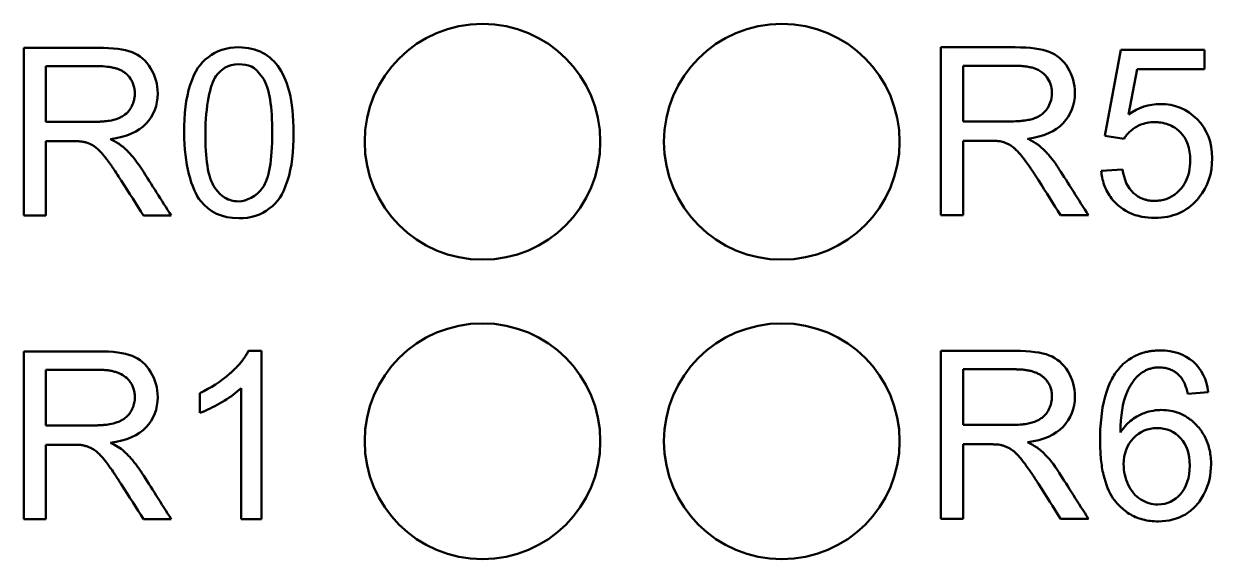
# Model space of a CAD drawing. Header units: millimetres. Extents: x 52 to 3850, y 79 to 1546.
# Drawn here: x 1267.37 to 1283.33, y 950.6 to 957.78 of the extents above; entities that cross this region are included whole.
import ezdxf

# ---------------------------------------------------------------- set-up
doc = ezdxf.new("R2010")
doc.units = ezdxf.units.MM
doc.header["$LTSCALE"] = 25
doc.layers.add('Visible', color=7, linetype='Continuous', lineweight=50)

msp = doc.modelspace()

# ---------------------------------------------------------------- linework, layer by layer
at = {"layer": 'Visible'}
for p, q in [((1279.687, 955.218), (1279.687, 957.469)), ((1267.373, 955.212), (1267.373, 957.463)), ((1281.887, 956.28), (1282.105, 957.437)), ((1282.105, 957.437), (1283.226, 957.437)), ((1283.226, 957.437), (1283.226, 957.174)), ((1267.669, 957.216), (1267.669, 956.469)), ((1279.984, 957.222), (1279.984, 956.475)), ((1282.323, 957.174), (1282.205, 956.567)), ((1283.226, 957.174), (1282.323, 957.174)), ((1267.669, 956.21), (1267.669, 955.212)), ((1279.984, 956.216), (1279.984, 955.218)), ((1282.147, 956.243), (1281.887, 956.28)), ((1281.839, 955.81), (1282.126, 955.831)), ((1267.669, 955.212), (1267.373, 955.212)), ((1269.352, 955.212), (1268.981, 955.212)), ((1279.984, 955.218), (1279.687, 955.218)), ((1281.667, 955.218), (1281.295, 955.218)), ((1267.373, 951.139), (1267.373, 953.39)), ((1270.389, 953.396), (1270.566, 953.396)), ((1270.566, 953.396), (1270.566, 951.139)), ((1279.687, 951.145), (1279.687, 953.396)), ((1267.669, 953.143), (1267.669, 952.396)), ((1279.984, 953.149), (1279.984, 952.402)), ((1270.292, 951.139), (1270.292, 952.897)), ((1283.278, 952.841), (1283.002, 952.82)), ((1269.736, 952.564), (1269.736, 952.831)), ((1267.669, 952.137), (1267.669, 951.139)), ((1279.984, 952.143), (1279.984, 951.145)), ((1267.669, 951.139), (1267.373, 951.139)), ((1269.352, 951.139), (1268.981, 951.139)), ((1270.566, 951.139), (1270.292, 951.139)), ((1279.984, 951.145), (1279.687, 951.145)), ((1281.667, 951.145), (1281.295, 951.145))]:
    msp.add_line(p, q, dxfattribs=at)
at = {"layer": 'Visible', "extrusion": (0, 0, -1)}
for centre in [(-1273.532, 956.202), (-1273.532, 952.183)]:
    msp.add_circle(centre, 1.582, dxfattribs=at)
at = {"layer": 'Visible'}
for centre in [(1273.532, 956.202), (1277.551, 956.202), (1277.551, 956.202), (1273.532, 952.183), (1277.551, 952.183), (1277.551, 952.183)]:
    msp.add_circle(centre, 1.582, dxfattribs=at)
for points, knots in [([(1269.525, 956.321), (1269.525, 956.573), (1269.548, 956.784), (1269.607, 956.964), (1269.674, 957.166), (1269.736, 957.244), (1269.851, 957.338), (1269.958, 957.426), (1270.096, 957.469), (1270.26, 957.469), (1270.38, 957.469), (1270.488, 957.443), (1270.58, 957.395), (1270.671, 957.347), (1270.747, 957.277), (1270.806, 957.186), (1270.87, 957.085), (1270.913, 956.972), (1270.944, 956.851), (1270.97, 956.748), (1270.995, 956.529), (1270.995, 956.321), (1270.995, 956.071), (1270.973, 955.86), (1270.914, 955.681), (1270.845, 955.475), (1270.786, 955.399), (1270.669, 955.305), (1270.562, 955.218), (1270.425, 955.175), (1270.26, 955.175), (1270.029, 955.175), (1269.863, 955.263), (1269.748, 955.405), (1269.623, 955.561), (1269.525, 955.915), (1269.525, 956.321)], [0, 0, 0, 0, 0.100266, 0.100266, 0.100266, 0.179196, 0.179196, 0.179196, 0.252722, 0.252722, 0.252722, 0.306266, 0.306266, 0.306266, 0.359811, 0.359811, 0.359811, 0.41873, 0.41873, 0.41873, 0.500919, 0.500919, 0.500919, 0.599508, 0.599508, 0.599508, 0.677179, 0.677179, 0.677179, 0.749309, 0.749309, 0.749309, 0.850468, 0.850468, 0.850468, 1, 1, 1, 1]), ([(1279.687, 957.469), (1280.02, 957.469), (1280.352, 957.469), (1280.684, 957.469), (1280.885, 957.469), (1281.038, 957.449), (1281.141, 957.409), (1281.246, 957.368), (1281.33, 957.297), (1281.391, 957.195), (1281.454, 957.091), (1281.486, 956.979), (1281.486, 956.696), (1281.433, 956.561), (1281.226, 956.342), (1281.068, 956.271), (1280.852, 956.243)], [0.2211001, 0.2211001, 0.2211001, 0.2211001, 0.3189906, 0.3189906, 0.3189906, 0.3645068, 0.3645068, 0.3645068, 0.3974807, 0.3974807, 0.3974807, 0.4337418, 0.4337418, 0.4810582, 0.4810582, 0.5283747, 0.5283747, 0.5283747, 0.5283747]), ([(1267.373, 957.463), (1267.705, 957.463), (1268.037, 957.463), (1268.369, 957.463), (1268.57, 957.463), (1268.723, 957.443), (1268.826, 957.403), (1268.931, 957.362), (1269.015, 957.291), (1269.076, 957.189), (1269.139, 957.085), (1269.171, 956.973), (1269.171, 956.69), (1269.118, 956.555), (1268.912, 956.336), (1268.753, 956.265), (1268.537, 956.237)], [0.2211001, 0.2211001, 0.2211001, 0.2211001, 0.3189906, 0.3189906, 0.3189906, 0.3645068, 0.3645068, 0.3645068, 0.3974807, 0.3974807, 0.3974807, 0.4337418, 0.4337418, 0.4810582, 0.4810582, 0.5283747, 0.5283747, 0.5283747, 0.5283747]), ([(1267.669, 956.469), (1267.876, 956.469), (1268.084, 956.469), (1268.309, 956.469), (1268.315, 956.469), (1268.319, 956.469), (1268.325, 956.469), (1268.348, 956.47), (1268.369, 956.47), (1268.388, 956.471), (1268.406, 956.472), (1268.422, 956.473), (1268.438, 956.474), (1268.453, 956.475), (1268.468, 956.477), (1268.483, 956.479), (1268.497, 956.48), (1268.511, 956.482), (1268.524, 956.484), (1268.56, 956.491), (1268.591, 956.497), (1268.628, 956.511), (1268.636, 956.514), (1268.64, 956.516), (1268.647, 956.519), (1268.66, 956.524), (1268.672, 956.53), (1268.682, 956.535), (1268.691, 956.54), (1268.7, 956.545), (1268.708, 956.55), (1268.716, 956.556), (1268.723, 956.561), (1268.73, 956.566), (1268.759, 956.588), (1268.779, 956.608), (1268.804, 956.646), (1268.814, 956.662), (1268.821, 956.676), (1268.828, 956.691), (1268.835, 956.704), (1268.84, 956.718), (1268.845, 956.732), (1268.849, 956.746), (1268.853, 956.76), (1268.856, 956.774), (1268.859, 956.788), (1268.861, 956.802), (1268.862, 956.817), (1268.863, 956.828), (1268.864, 956.839), (1268.864, 956.85), (1268.864, 956.872), (1268.862, 956.893), (1268.859, 956.913), (1268.855, 956.934), (1268.85, 956.954), (1268.843, 956.973), (1268.837, 956.992), (1268.828, 957.01), (1268.818, 957.027), (1268.802, 957.055), (1268.782, 957.08), (1268.759, 957.103), (1268.745, 957.116), (1268.733, 957.126), (1268.719, 957.136), (1268.708, 957.143), (1268.696, 957.15), (1268.684, 957.157), (1268.671, 957.163), (1268.658, 957.169), (1268.643, 957.175), (1268.629, 957.18), (1268.614, 957.185), (1268.598, 957.19), (1268.581, 957.194), (1268.564, 957.198), (1268.546, 957.201), (1268.528, 957.205), (1268.51, 957.207), (1268.491, 957.209), (1268.454, 957.214), (1268.412, 957.215), (1268.381, 957.216), (1268.263, 957.217), (1268.045, 957.216), (1267.864, 957.216), (1267.797, 957.216), (1267.732, 957.216), (1267.669, 957.216)], [0, 0, 0, 0, 0.1751836, 0.1751836, 0.1751836, 0.1787456, 0.1787456, 0.1787456, 0.1929488, 0.1929488, 0.1929488, 0.2056949, 0.2056949, 0.2056949, 0.2186502, 0.2186502, 0.2186502, 0.2315161, 0.2315161, 0.2315161, 0.2662235, 0.2662235, 0.2662235, 0.2711015, 0.2711015, 0.2711015, 0.2803822, 0.2803822, 0.2803822, 0.2888955, 0.2888955, 0.2888955, 0.2977525, 0.2977525, 0.2977525, 0.3340801, 0.3340801, 0.3340801, 0.3475011, 0.3475011, 0.3475011, 0.3600756, 0.3600756, 0.3600756, 0.3727172, 0.3727172, 0.3727172, 0.3852286, 0.3852286, 0.3852286, 0.3944059, 0.3944059, 0.3944059, 0.4121265, 0.4121265, 0.4121265, 0.4300921, 0.4300921, 0.4300921, 0.4482975, 0.4482975, 0.4482975, 0.4788571, 0.4788571, 0.4788571, 0.4974003, 0.4974003, 0.4974003, 0.5111949, 0.5111949, 0.5111949, 0.5248353, 0.5248353, 0.5248353, 0.5384766, 0.5384766, 0.5384766, 0.5526458, 0.5526458, 0.5526458, 0.5669679, 0.5669679, 0.5669679, 0.5955878, 0.5955878, 0.5955878, 0.7370424, 0.7370424, 0.7370424, 0.7896233, 0.7896233, 0.7896233, 0.7896233]), ([(1269.811, 956.321), (1269.811, 955.982), (1269.84, 955.726), (1269.94, 955.584), (1270.031, 955.453), (1270.112, 955.429), (1270.16, 955.415), (1270.185, 955.408), (1270.214, 955.402), (1270.26, 955.402), (1270.358, 955.403), (1270.498, 955.47), (1270.58, 955.584), (1270.666, 955.705), (1270.708, 955.951), (1270.708, 956.321), (1270.708, 956.666), (1270.678, 956.92), (1270.581, 957.058), (1270.464, 957.224), (1270.401, 957.241), (1270.256, 957.241), (1270.115, 957.241), (1270.02, 957.176), (1269.952, 957.081), (1269.878, 956.978), (1269.811, 956.669), (1269.811, 956.321)], [0, 0, 0, 0, 0.151769, 0.151769, 0.151769, 0.222202, 0.222202, 0.222202, 0.258731, 0.258731, 0.258731, 0.388325, 0.388325, 0.388325, 0.526719, 0.526719, 0.526719, 0.655681, 0.655681, 0.655681, 0.748321, 0.748321, 0.748321, 0.838267, 0.838267, 0.838267, 1, 1, 1, 1]), ([(1279.984, 956.475), (1280.191, 956.475), (1280.398, 956.475), (1280.624, 956.475), (1280.674, 956.475), (1280.715, 956.477), (1280.752, 956.48), (1280.768, 956.481), (1280.783, 956.483), (1280.797, 956.485), (1280.812, 956.486), (1280.825, 956.488), (1280.839, 956.49), (1280.852, 956.493), (1280.865, 956.495), (1280.877, 956.498), (1280.889, 956.501), (1280.901, 956.504), (1280.913, 956.507), (1280.923, 956.51), (1280.932, 956.513), (1280.943, 956.517), (1280.951, 956.52), (1280.955, 956.522), (1280.962, 956.525), (1280.975, 956.53), (1280.986, 956.536), (1280.997, 956.541), (1281.006, 956.546), (1281.015, 956.551), (1281.022, 956.556), (1281.031, 956.562), (1281.038, 956.567), (1281.045, 956.572), (1281.052, 956.578), (1281.059, 956.583), (1281.065, 956.589), (1281.071, 956.595), (1281.077, 956.6), (1281.083, 956.607), (1281.089, 956.613), (1281.095, 956.62), (1281.101, 956.627), (1281.107, 956.635), (1281.112, 956.643), (1281.119, 956.652), (1281.128, 956.668), (1281.136, 956.682), (1281.143, 956.697), (1281.163, 956.738), (1281.173, 956.778), (1281.177, 956.823), (1281.178, 956.834), (1281.178, 956.845), (1281.178, 956.856), (1281.178, 956.878), (1281.177, 956.899), (1281.173, 956.919), (1281.161, 956.996), (1281.124, 957.06), (1281.073, 957.109), (1281.039, 957.142), (1281.006, 957.162), (1280.958, 957.181), (1280.944, 957.186), (1280.928, 957.191), (1280.913, 957.196), (1280.896, 957.2), (1280.879, 957.204), (1280.861, 957.207), (1280.843, 957.211), (1280.824, 957.213), (1280.806, 957.215), (1280.787, 957.217), (1280.769, 957.219), (1280.751, 957.22), (1280.742, 957.22), (1280.732, 957.221), (1280.723, 957.221), (1280.714, 957.221), (1280.704, 957.222), (1280.696, 957.222), (1280.578, 957.223), (1280.359, 957.222), (1280.179, 957.222), (1280.112, 957.222), (1280.046, 957.222), (1279.984, 957.222)], [0, 0, 0, 0, 0.1751836, 0.1751836, 0.1751836, 0.2056949, 0.2056949, 0.2056949, 0.2186502, 0.2186502, 0.2186502, 0.2315161, 0.2315161, 0.2315161, 0.2441508, 0.2441508, 0.2441508, 0.2562055, 0.2562055, 0.2562055, 0.2662235, 0.2662235, 0.2662235, 0.2711015, 0.2711015, 0.2711015, 0.2803822, 0.2803822, 0.2803822, 0.2888955, 0.2888955, 0.2888955, 0.2977525, 0.2977525, 0.2977525, 0.3068384, 0.3068384, 0.3068384, 0.3158242, 0.3158242, 0.3158242, 0.3249602, 0.3249602, 0.3249602, 0.3340801, 0.3340801, 0.3340801, 0.3475011, 0.3475011, 0.3475011, 0.3852286, 0.3852286, 0.3852286, 0.3944059, 0.3944059, 0.3944059, 0.4121265, 0.4121265, 0.4121265, 0.4788571, 0.4788571, 0.4788571, 0.5248353, 0.5248353, 0.5248353, 0.5384766, 0.5384766, 0.5384766, 0.5526458, 0.5526458, 0.5526458, 0.5669679, 0.5669679, 0.5669679, 0.5810606, 0.5810606, 0.5810606, 0.5881069, 0.5881069, 0.5881069, 0.5955878, 0.5955878, 0.5955878, 0.7370424, 0.7370424, 0.7370424, 0.7896233, 0.7896233, 0.7896233, 0.7896233]), ([(1282.205, 956.567), (1282.34, 956.661), (1282.482, 956.708), (1282.631, 956.708), (1282.827, 956.708), (1282.993, 956.64), (1283.128, 956.504), (1283.263, 956.367), (1283.33, 956.194), (1283.33, 955.981), (1283.33, 955.777), (1283.273, 955.603), (1283.152, 955.453), (1283.144, 955.443), (1283.136, 955.433), (1283.127, 955.424), (1282.983, 955.261), (1282.798, 955.181), (1282.562, 955.181), (1282.5, 955.181), (1282.441, 955.186), (1282.386, 955.196), (1282.261, 955.22), (1282.154, 955.271), (1282.061, 955.353), (1282.03, 955.381), (1282.003, 955.41), (1281.979, 955.441), (1281.937, 955.495), (1281.905, 955.554), (1281.881, 955.62), (1281.869, 955.653), (1281.86, 955.688), (1281.852, 955.724), (1281.847, 955.752), (1281.842, 955.78), (1281.839, 955.81)], [0.6551759, 0.6551759, 0.6551759, 0.6551759, 0.6940166, 0.6940166, 0.6940166, 0.7454118, 0.7454118, 0.7454118, 0.796807, 0.796807, 0.796807, 0.8459313, 0.8459313, 0.8459313, 0.8492304, 0.8492304, 0.8492304, 0.9054549, 0.9054549, 0.9054549, 0.9201852, 0.9201852, 0.9201852, 0.9535572, 0.9535572, 0.9535572, 0.9644834, 0.9644834, 0.9644834, 0.9833497, 0.9833497, 0.9833497, 0.9928129, 0.9928129, 0.9928129, 1, 1, 1, 1]), ([(1282.126, 955.831), (1282.146, 955.693), (1282.192, 955.587), (1282.274, 955.513), (1282.29, 955.499), (1282.306, 955.486), (1282.323, 955.475), (1282.337, 955.466), (1282.352, 955.457), (1282.366, 955.45), (1282.381, 955.443), (1282.396, 955.436), (1282.412, 955.431), (1282.427, 955.426), (1282.443, 955.421), (1282.459, 955.418), (1282.475, 955.414), (1282.49, 955.412), (1282.507, 955.41), (1282.515, 955.41), (1282.524, 955.409), (1282.532, 955.409), (1282.538, 955.408), (1282.544, 955.408), (1282.55, 955.408), (1282.58, 955.408), (1282.609, 955.41), (1282.636, 955.415), (1282.662, 955.419), (1282.687, 955.425), (1282.711, 955.433), (1282.734, 955.441), (1282.756, 955.45), (1282.776, 955.461), (1282.819, 955.485), (1282.858, 955.515), (1282.893, 955.551), (1282.91, 955.57), (1282.924, 955.587), (1282.938, 955.607), (1282.95, 955.624), (1282.961, 955.642), (1282.971, 955.662), (1283.013, 955.743), (1283.035, 955.847), (1283.035, 955.957), (1283.035, 956.112), (1282.993, 956.236), (1282.903, 956.328), (1282.874, 956.359), (1282.842, 956.384), (1282.807, 956.404), (1282.779, 956.42), (1282.749, 956.433), (1282.717, 956.442), (1282.685, 956.452), (1282.652, 956.459), (1282.616, 956.462), (1282.597, 956.464), (1282.577, 956.465), (1282.556, 956.465), (1282.521, 956.465), (1282.488, 956.462), (1282.457, 956.456), (1282.424, 956.45), (1282.393, 956.44), (1282.363, 956.428), (1282.346, 956.421), (1282.329, 956.413), (1282.313, 956.403), (1282.291, 956.391), (1282.272, 956.378), (1282.254, 956.364), (1282.238, 956.352), (1282.224, 956.339), (1282.21, 956.325), (1282.196, 956.31), (1282.183, 956.295), (1282.171, 956.279), (1282.162, 956.268), (1282.154, 956.256), (1282.147, 956.243)], [0.0254431, 0.0254431, 0.0254431, 0.0254431, 0.0564864, 0.0564864, 0.0564864, 0.0618676, 0.0618676, 0.0618676, 0.0665421, 0.0665421, 0.0665421, 0.0712465, 0.0712465, 0.0712465, 0.0759284, 0.0759284, 0.0759284, 0.080395, 0.080395, 0.080395, 0.0826283, 0.0826283, 0.0826283, 0.0841735, 0.0841735, 0.0841735, 0.0916321, 0.0916321, 0.0916321, 0.0985989, 0.0985989, 0.0985989, 0.1051569, 0.1051569, 0.1051569, 0.1186702, 0.1186702, 0.1186702, 0.1256532, 0.1256532, 0.1256532, 0.1316503, 0.1316503, 0.1316503, 0.1569562, 0.1569562, 0.1569562, 0.1927055, 0.1927055, 0.1927055, 0.2042777, 0.2042777, 0.2042777, 0.2134638, 0.2134638, 0.2134638, 0.2225351, 0.2225351, 0.2225351, 0.2275089, 0.2275089, 0.2275089, 0.2357785, 0.2357785, 0.2357785, 0.2443243, 0.2443243, 0.2443243, 0.2491585, 0.2491585, 0.2491585, 0.2552773, 0.2552773, 0.2552773, 0.2605844, 0.2605844, 0.2605844, 0.2660836, 0.2660836, 0.2660836, 0.2700423, 0.2700423, 0.2700423, 0.2700423]), ([(1268.981, 955.212), (1268.885, 955.362), (1268.789, 955.513), (1268.682, 955.68), (1268.679, 955.685), (1268.676, 955.689), (1268.673, 955.694), (1268.67, 955.699), (1268.667, 955.703), (1268.664, 955.708), (1268.64, 955.745), (1268.619, 955.777), (1268.6, 955.806), (1268.59, 955.82), (1268.58, 955.834), (1268.571, 955.848), (1268.562, 955.861), (1268.553, 955.874), (1268.544, 955.887), (1268.535, 955.899), (1268.527, 955.911), (1268.518, 955.923), (1268.51, 955.934), (1268.502, 955.945), (1268.493, 955.957), (1268.485, 955.967), (1268.477, 955.978), (1268.468, 955.99), (1268.458, 956.003), (1268.452, 956.01), (1268.443, 956.021), (1268.434, 956.032), (1268.426, 956.041), (1268.419, 956.049), (1268.372, 956.101), (1268.36, 956.113), (1268.317, 956.141), (1268.273, 956.17), (1268.243, 956.181), (1268.215, 956.19), (1268.209, 956.192), (1268.203, 956.194), (1268.197, 956.196), (1268.191, 956.197), (1268.185, 956.198), (1268.18, 956.2), (1268.174, 956.201), (1268.16, 956.203), (1268.146, 956.205), (1268.14, 956.206), (1268.132, 956.206), (1268.124, 956.207), (1268.116, 956.208), (1268.107, 956.208), (1268.098, 956.208), (1268.089, 956.209), (1268.079, 956.209), (1268.069, 956.209), (1268.06, 956.21), (1268.05, 956.21), (1268.041, 956.21), (1268.031, 956.21), (1268.021, 956.21), (1268.014, 956.21), (1267.946, 956.21), (1267.779, 956.21), (1267.669, 956.21)], [0.6952724, 0.6952724, 0.6952724, 0.6952724, 0.7478047, 0.7478047, 0.7478047, 0.7491349, 0.7491349, 0.7491349, 0.7502977, 0.7502977, 0.7502977, 0.7599431, 0.7599431, 0.7599431, 0.7649073, 0.7649073, 0.7649073, 0.7698198, 0.7698198, 0.7698198, 0.7746347, 0.7746347, 0.7746347, 0.7793183, 0.7793183, 0.7793183, 0.7837616, 0.7837616, 0.7837616, 0.7866027, 0.7866027, 0.7866027, 0.7892084, 0.7892084, 0.7892084, 0.8066946, 0.8066946, 0.8066946, 0.818996, 0.818996, 0.818996, 0.8215893, 0.8215893, 0.8215893, 0.8237712, 0.8237712, 0.8237712, 0.8284487, 0.8284487, 0.8284487, 0.8307328, 0.8307328, 0.8307328, 0.8331084, 0.8331084, 0.8331084, 0.8354978, 0.8354978, 0.8354978, 0.8378665, 0.8378665, 0.8378665, 0.8403727, 0.8403727, 0.8403727, 0.8728159, 0.8728159, 0.8728159, 0.8728159]), ([(1268.537, 956.237), (1268.557, 956.227), (1268.575, 956.217), (1268.593, 956.208), (1268.61, 956.198), (1268.626, 956.189), (1268.641, 956.179), (1268.656, 956.17), (1268.67, 956.16), (1268.682, 956.151), (1268.694, 956.142), (1268.705, 956.134), (1268.715, 956.125), (1268.736, 956.106), (1268.755, 956.088), (1268.772, 956.07), (1268.788, 956.054), (1268.802, 956.039), (1268.816, 956.023), (1268.845, 955.99), (1268.871, 955.956), (1268.897, 955.921), (1268.908, 955.906), (1268.919, 955.89), (1268.93, 955.875), (1268.936, 955.866), (1268.941, 955.858), (1268.947, 955.849), (1268.95, 955.844), (1268.954, 955.838), (1268.958, 955.833), (1269.092, 955.623), (1269.222, 955.417), (1269.352, 955.212)], [0.5283747, 0.5283747, 0.5283747, 0.5283747, 0.5336267, 0.5336267, 0.5336267, 0.5387819, 0.5387819, 0.5387819, 0.5437367, 0.5437367, 0.5437367, 0.5482943, 0.5482943, 0.5482943, 0.556019, 0.556019, 0.556019, 0.5625909, 0.5625909, 0.5625909, 0.5765511, 0.5765511, 0.5765511, 0.582366, 0.582366, 0.582366, 0.5853721, 0.5853721, 0.5853721, 0.58729, 0.58729, 0.58729, 0.6587658, 0.6587658, 0.6587658, 0.6587658]), ([(1281.295, 955.218), (1281.2, 955.368), (1281.104, 955.519), (1280.997, 955.686), (1280.991, 955.696), (1280.985, 955.704), (1280.979, 955.714), (1280.967, 955.732), (1280.956, 955.749), (1280.945, 955.765), (1280.935, 955.782), (1280.924, 955.797), (1280.915, 955.812), (1280.905, 955.826), (1280.895, 955.84), (1280.886, 955.854), (1280.877, 955.867), (1280.868, 955.88), (1280.859, 955.893), (1280.85, 955.905), (1280.842, 955.917), (1280.833, 955.929), (1280.825, 955.94), (1280.816, 955.951), (1280.808, 955.963), (1280.8, 955.973), (1280.792, 955.984), (1280.783, 955.996), (1280.744, 956.046), (1280.72, 956.071), (1280.7, 956.09), (1280.695, 956.095), (1280.69, 956.1), (1280.685, 956.104), (1280.681, 956.109), (1280.676, 956.113), (1280.671, 956.117), (1280.667, 956.121), (1280.662, 956.124), (1280.658, 956.128), (1280.65, 956.134), (1280.642, 956.14), (1280.632, 956.147), (1280.627, 956.15), (1280.623, 956.153), (1280.618, 956.156), (1280.609, 956.161), (1280.602, 956.165), (1280.594, 956.169), (1280.586, 956.173), (1280.579, 956.177), (1280.572, 956.18), (1280.564, 956.183), (1280.557, 956.186), (1280.551, 956.189), (1280.544, 956.191), (1280.537, 956.194), (1280.53, 956.196), (1280.519, 956.2), (1280.505, 956.203), (1280.495, 956.206), (1280.489, 956.207), (1280.475, 956.209), (1280.461, 956.211), (1280.454, 956.212), (1280.447, 956.212), (1280.439, 956.213), (1280.431, 956.214), (1280.422, 956.214), (1280.413, 956.214), (1280.403, 956.215), (1280.394, 956.215), (1280.384, 956.215), (1280.372, 956.216), (1280.36, 956.216), (1280.348, 956.216), (1280.341, 956.216), (1280.334, 956.216), (1280.329, 956.216), (1280.261, 956.216), (1280.094, 956.216), (1279.984, 956.216)], [0.6952724, 0.6952724, 0.6952724, 0.6952724, 0.7478047, 0.7478047, 0.7478047, 0.7502977, 0.7502977, 0.7502977, 0.7550537, 0.7550537, 0.7550537, 0.7599431, 0.7599431, 0.7599431, 0.7649073, 0.7649073, 0.7649073, 0.7698198, 0.7698198, 0.7698198, 0.7746347, 0.7746347, 0.7746347, 0.7793183, 0.7793183, 0.7793183, 0.7837616, 0.7837616, 0.7837616, 0.7942955, 0.7942955, 0.7942955, 0.7970431, 0.7970431, 0.7970431, 0.7997911, 0.7997911, 0.7997911, 0.8024398, 0.8024398, 0.8024398, 0.8066946, 0.8066946, 0.8066946, 0.8080613, 0.8080613, 0.8080613, 0.8105022, 0.8105022, 0.8105022, 0.8131266, 0.8131266, 0.8131266, 0.8160157, 0.8160157, 0.8160157, 0.818996, 0.818996, 0.818996, 0.8237712, 0.8237712, 0.8237712, 0.8284487, 0.8284487, 0.8284487, 0.8307328, 0.8307328, 0.8307328, 0.8331084, 0.8331084, 0.8331084, 0.8354978, 0.8354978, 0.8354978, 0.8385226, 0.8385226, 0.8385226, 0.8403727, 0.8403727, 0.8403727, 0.8728159, 0.8728159, 0.8728159, 0.8728159]), ([(1280.852, 956.243), (1280.872, 956.233), (1280.89, 956.223), (1280.908, 956.214), (1280.925, 956.204), (1280.941, 956.195), (1280.956, 956.185), (1280.971, 956.176), (1280.985, 956.166), (1280.997, 956.157), (1281.009, 956.148), (1281.02, 956.14), (1281.03, 956.131), (1281.069, 956.096), (1281.101, 956.063), (1281.131, 956.029), (1281.145, 956.013), (1281.159, 955.996), (1281.172, 955.979), (1281.186, 955.962), (1281.199, 955.945), (1281.212, 955.927), (1281.234, 955.897), (1281.257, 955.863), (1281.277, 955.831), (1281.389, 955.656), (1281.539, 955.42), (1281.667, 955.218)], [0.5283747, 0.5283747, 0.5283747, 0.5283747, 0.5336267, 0.5336267, 0.5336267, 0.5387819, 0.5387819, 0.5387819, 0.5437367, 0.5437367, 0.5437367, 0.5482943, 0.5482943, 0.5482943, 0.5625909, 0.5625909, 0.5625909, 0.56951, 0.56951, 0.56951, 0.5765511, 0.5765511, 0.5765511, 0.5882081, 0.5882081, 0.5882081, 0.6587658, 0.6587658, 0.6587658, 0.6587658]), ([(1267.373, 953.39), (1267.705, 953.39), (1268.037, 953.39), (1268.369, 953.39), (1268.57, 953.39), (1268.723, 953.37), (1268.826, 953.33), (1268.931, 953.289), (1269.015, 953.218), (1269.076, 953.116), (1269.139, 953.012), (1269.171, 952.9), (1269.171, 952.617), (1269.118, 952.482), (1268.912, 952.263), (1268.753, 952.193), (1268.537, 952.164)], [0.2211008, 0.2211008, 0.2211008, 0.2211008, 0.3189916, 0.3189916, 0.3189916, 0.364508, 0.364508, 0.364508, 0.3974819, 0.3974819, 0.3974819, 0.4343103, 0.4343103, 0.4813442, 0.4813442, 0.5283781, 0.5283781, 0.5283781, 0.5283781]), ([(1269.736, 952.831), (1269.887, 952.9), (1270.017, 952.982), (1270.143, 953.095), (1270.15, 953.101), (1270.156, 953.106), (1270.163, 953.112), (1270.18, 953.128), (1270.196, 953.143), (1270.211, 953.158), (1270.227, 953.174), (1270.241, 953.188), (1270.254, 953.203), (1270.267, 953.217), (1270.279, 953.232), (1270.291, 953.246), (1270.302, 953.26), (1270.313, 953.274), (1270.323, 953.288), (1270.333, 953.302), (1270.343, 953.316), (1270.352, 953.33), (1270.361, 953.343), (1270.369, 953.357), (1270.377, 953.371), (1270.381, 953.379), (1270.385, 953.388), (1270.389, 953.396)], [0.4711079, 0.4711079, 0.4711079, 0.4711079, 0.5463089, 0.5463089, 0.5463089, 0.5496059, 0.5496059, 0.5496059, 0.5585854, 0.5585854, 0.5585854, 0.5678632, 0.5678632, 0.5678632, 0.5773826, 0.5773826, 0.5773826, 0.5870533, 0.5870533, 0.5870533, 0.5966838, 0.5966838, 0.5966838, 0.6060664, 0.6060664, 0.6060664, 0.6113744, 0.6113744, 0.6113744, 0.6113744]), ([(1279.687, 953.396), (1280.02, 953.396), (1280.352, 953.396), (1280.684, 953.396), (1280.885, 953.396), (1281.038, 953.376), (1281.141, 953.336), (1281.246, 953.295), (1281.33, 953.224), (1281.391, 953.122), (1281.454, 953.018), (1281.486, 952.906), (1281.486, 952.623), (1281.433, 952.488), (1281.226, 952.269), (1281.068, 952.199), (1280.852, 952.17)], [0.2211008, 0.2211008, 0.2211008, 0.2211008, 0.3189916, 0.3189916, 0.3189916, 0.364508, 0.364508, 0.364508, 0.3974819, 0.3974819, 0.3974819, 0.4343103, 0.4343103, 0.4813442, 0.4813442, 0.5283781, 0.5283781, 0.5283781, 0.5283781]), ([(1282.099, 952.303), (1282.119, 952.334), (1282.14, 952.362), (1282.163, 952.388), (1282.208, 952.439), (1282.258, 952.481), (1282.316, 952.514), (1282.325, 952.52), (1282.334, 952.525), (1282.344, 952.53), (1282.369, 952.542), (1282.392, 952.552), (1282.416, 952.561), (1282.457, 952.577), (1282.498, 952.587), (1282.539, 952.594), (1282.56, 952.598), (1282.581, 952.6), (1282.602, 952.602), (1282.617, 952.603), (1282.632, 952.603), (1282.647, 952.603), (1282.691, 952.603), (1282.732, 952.599), (1282.773, 952.592), (1282.854, 952.577), (1282.928, 952.548), (1282.995, 952.504), (1283.017, 952.49), (1283.038, 952.474), (1283.059, 952.456), (1283.07, 952.447), (1283.08, 952.438), (1283.09, 952.429), (1283.096, 952.423), (1283.101, 952.418), (1283.107, 952.412), (1283.111, 952.408), (1283.115, 952.403), (1283.119, 952.399), (1283.138, 952.38), (1283.159, 952.355), (1283.177, 952.331), (1283.194, 952.307), (1283.21, 952.282), (1283.225, 952.255), (1283.253, 952.203), (1283.276, 952.145), (1283.291, 952.083), (1283.306, 952.024), (1283.314, 951.96), (1283.315, 951.894), (1283.315, 951.888), (1283.315, 951.881), (1283.315, 951.875), (1283.315, 951.735), (1283.285, 951.604), (1283.223, 951.482), (1283.219, 951.476), (1283.216, 951.47), (1283.213, 951.463), (1283.196, 951.433), (1283.178, 951.404), (1283.159, 951.377), (1283.14, 951.351), (1283.119, 951.327), (1283.097, 951.304), (1283.06, 951.265), (1283.018, 951.232), (1282.971, 951.203), (1282.864, 951.14), (1282.743, 951.108), (1282.608, 951.108), (1282.571, 951.108), (1282.534, 951.11), (1282.499, 951.114), (1282.464, 951.119), (1282.43, 951.125), (1282.397, 951.134), (1282.364, 951.143), (1282.333, 951.154), (1282.302, 951.167), (1282.272, 951.18), (1282.242, 951.195), (1282.215, 951.212), (1282.16, 951.247), (1282.111, 951.288), (1282.068, 951.333), (1282.059, 951.343), (1282.05, 951.352), (1282.043, 951.361), (1282.031, 951.375), (1282.012, 951.399), (1281.998, 951.421), (1281.946, 951.498), (1281.9, 951.604), (1281.87, 951.735), (1281.862, 951.767), (1281.856, 951.8), (1281.85, 951.835), (1281.845, 951.87), (1281.84, 951.906), (1281.836, 951.943), (1281.833, 951.98), (1281.83, 952.019), (1281.828, 952.057), (1281.826, 952.097), (1281.825, 952.138), (1281.824, 952.179), (1281.824, 952.185), (1281.824, 952.191), (1281.824, 952.197), (1281.824, 952.263), (1281.826, 952.325), (1281.83, 952.386), (1281.845, 952.622), (1281.887, 952.822), (1281.965, 952.984), (1281.993, 953.042), (1282.024, 953.093), (1282.066, 953.144), (1282.13, 953.223), (1282.189, 953.269), (1282.251, 953.305), (1282.268, 953.315), (1282.286, 953.325), (1282.304, 953.333), (1282.322, 953.342), (1282.34, 953.349), (1282.358, 953.356), (1282.377, 953.363), (1282.396, 953.369), (1282.415, 953.374), (1282.434, 953.379), (1282.454, 953.384), (1282.475, 953.388), (1282.495, 953.391), (1282.516, 953.395), (1282.538, 953.397), (1282.559, 953.399), (1282.582, 953.401), (1282.605, 953.401), (1282.615, 953.402), (1282.625, 953.402), (1282.635, 953.402), (1282.813, 953.402), (1282.959, 953.351), (1283.073, 953.252), (1283.187, 953.153), (1283.256, 953.015), (1283.278, 952.841)], [0.2196186, 0.2196186, 0.2196186, 0.2196186, 0.2308394, 0.2308394, 0.2308394, 0.2530015, 0.2530015, 0.2530015, 0.2565867, 0.2565867, 0.2565867, 0.2647702, 0.2647702, 0.2647702, 0.278964, 0.278964, 0.278964, 0.285989, 0.285989, 0.285989, 0.290919, 0.290919, 0.290919, 0.3049271, 0.3049271, 0.3049271, 0.3330349, 0.3330349, 0.3330349, 0.3424024, 0.3424024, 0.3424024, 0.3470862, 0.3470862, 0.3470862, 0.3498463, 0.3498463, 0.3498463, 0.3518226, 0.3518226, 0.3518226, 0.3626094, 0.3626094, 0.3626094, 0.3731665, 0.3731665, 0.3731665, 0.3942019, 0.3942019, 0.3942019, 0.4145223, 0.4145223, 0.4145223, 0.4165273, 0.4165273, 0.4165273, 0.4595269, 0.4595269, 0.4595269, 0.4617528, 0.4617528, 0.4617528, 0.472685, 0.472685, 0.472685, 0.4834476, 0.4834476, 0.4834476, 0.5019744, 0.5019744, 0.5019744, 0.5437397, 0.5437397, 0.5437397, 0.5553623, 0.5553623, 0.5553623, 0.5670293, 0.5670293, 0.5670293, 0.5787928, 0.5787928, 0.5787928, 0.5908237, 0.5908237, 0.5908237, 0.6148729, 0.6148729, 0.6148729, 0.6198459, 0.6198459, 0.6198459, 0.6312929, 0.6312929, 0.6312929, 0.6718401, 0.6718401, 0.6718401, 0.6817254, 0.6817254, 0.6817254, 0.6916854, 0.6916854, 0.6916854, 0.7017521, 0.7017521, 0.7017521, 0.7120795, 0.7120795, 0.7120795, 0.7136361, 0.7136361, 0.7136361, 0.7302554, 0.7302554, 0.7302554, 0.7954208, 0.7954208, 0.7954208, 0.8188452, 0.8188452, 0.8188452, 0.8455533, 0.8455533, 0.8455533, 0.8531344, 0.8531344, 0.8531344, 0.860845, 0.860845, 0.860845, 0.8686083, 0.8686083, 0.8686083, 0.8762874, 0.8762874, 0.8762874, 0.8838498, 0.8838498, 0.8838498, 0.8911731, 0.8911731, 0.8911731, 0.894183, 0.894183, 0.894183, 0.9470915, 0.9470915, 0.9470915, 1, 1, 1, 1]), ([(1283.002, 952.82), (1282.98, 952.922), (1282.951, 952.997), (1282.897, 953.056), (1282.882, 953.073), (1282.868, 953.085), (1282.853, 953.097), (1282.843, 953.105), (1282.833, 953.112), (1282.823, 953.119), (1282.812, 953.125), (1282.802, 953.131), (1282.792, 953.136), (1282.781, 953.141), (1282.771, 953.146), (1282.76, 953.15), (1282.749, 953.154), (1282.738, 953.158), (1282.727, 953.161), (1282.716, 953.164), (1282.704, 953.166), (1282.692, 953.168), (1282.68, 953.17), (1282.668, 953.172), (1282.655, 953.173), (1282.644, 953.174), (1282.632, 953.174), (1282.619, 953.174), (1282.6, 953.174), (1282.581, 953.173), (1282.563, 953.171), (1282.545, 953.169), (1282.527, 953.165), (1282.51, 953.161), (1282.493, 953.156), (1282.476, 953.151), (1282.461, 953.145), (1282.446, 953.139), (1282.432, 953.132), (1282.419, 953.124), (1282.411, 953.12), (1282.402, 953.115), (1282.395, 953.109), (1282.376, 953.097), (1282.363, 953.087), (1282.348, 953.074), (1282.337, 953.065), (1282.326, 953.054), (1282.315, 953.043), (1282.304, 953.031), (1282.293, 953.019), (1282.283, 953.006), (1282.272, 952.992), (1282.262, 952.978), (1282.252, 952.963), (1282.242, 952.948), (1282.232, 952.933), (1282.223, 952.916), (1282.214, 952.899), (1282.204, 952.882), (1282.196, 952.864), (1282.19, 952.85), (1282.184, 952.837), (1282.178, 952.823), (1282.127, 952.702), (1282.1, 952.528), (1282.099, 952.303)], [0.0306882, 0.0306882, 0.0306882, 0.0306882, 0.0578971, 0.0578971, 0.0578971, 0.0637638, 0.0637638, 0.0637638, 0.0678859, 0.0678859, 0.0678859, 0.072188, 0.072188, 0.072188, 0.0766492, 0.0766492, 0.0766492, 0.0812495, 0.0812495, 0.0812495, 0.0858594, 0.0858594, 0.0858594, 0.0903705, 0.0903705, 0.0903705, 0.0944355, 0.0944355, 0.0944355, 0.1004369, 0.1004369, 0.1004369, 0.1064824, 0.1064824, 0.1064824, 0.1126118, 0.1126118, 0.1126118, 0.1184275, 0.1184275, 0.1184275, 0.1222065, 0.1222065, 0.1222065, 0.1313696, 0.1313696, 0.1313696, 0.1381827, 0.1381827, 0.1381827, 0.1448677, 0.1448677, 0.1448677, 0.1515782, 0.1515782, 0.1515782, 0.1583891, 0.1583891, 0.1583891, 0.1655422, 0.1655422, 0.1655422, 0.1709216, 0.1709216, 0.1709216, 0.2196186, 0.2196186, 0.2196186, 0.2196186]), ([(1267.669, 952.396), (1267.876, 952.396), (1268.084, 952.396), (1268.309, 952.396), (1268.315, 952.396), (1268.319, 952.396), (1268.325, 952.396), (1268.348, 952.397), (1268.369, 952.397), (1268.388, 952.398), (1268.406, 952.399), (1268.422, 952.4), (1268.438, 952.401), (1268.453, 952.402), (1268.468, 952.404), (1268.483, 952.406), (1268.497, 952.407), (1268.511, 952.409), (1268.524, 952.412), (1268.56, 952.418), (1268.591, 952.424), (1268.628, 952.438), (1268.651, 952.447), (1268.666, 952.454), (1268.682, 952.462), (1268.691, 952.467), (1268.7, 952.472), (1268.708, 952.477), (1268.716, 952.483), (1268.723, 952.488), (1268.73, 952.493), (1268.759, 952.515), (1268.779, 952.535), (1268.804, 952.573), (1268.814, 952.589), (1268.821, 952.602), (1268.828, 952.617), (1268.834, 952.63), (1268.84, 952.643), (1268.844, 952.656), (1268.849, 952.67), (1268.852, 952.683), (1268.855, 952.696), (1268.858, 952.71), (1268.86, 952.723), (1268.862, 952.737), (1268.863, 952.75), (1268.864, 952.762), (1268.864, 952.775), (1268.864, 952.798), (1268.862, 952.82), (1268.858, 952.841), (1268.855, 952.862), (1268.85, 952.882), (1268.843, 952.901), (1268.836, 952.92), (1268.827, 952.939), (1268.817, 952.956), (1268.808, 952.971), (1268.797, 952.986), (1268.786, 953), (1268.777, 953.009), (1268.769, 953.019), (1268.759, 953.028), (1268.734, 953.052), (1268.711, 953.068), (1268.68, 953.084), (1268.667, 953.09), (1268.653, 953.097), (1268.638, 953.102), (1268.624, 953.108), (1268.608, 953.113), (1268.592, 953.117), (1268.575, 953.122), (1268.558, 953.126), (1268.54, 953.129), (1268.523, 953.132), (1268.504, 953.135), (1268.485, 953.137), (1268.468, 953.139), (1268.451, 953.14), (1268.433, 953.141), (1268.415, 953.142), (1268.396, 953.142), (1268.381, 953.143), (1268.263, 953.144), (1268.044, 953.143), (1267.864, 953.143), (1267.797, 953.143), (1267.731, 953.143), (1267.669, 953.143)], [0, 0, 0, 0, 0.1752273, 0.1752273, 0.1752273, 0.1787902, 0.1787902, 0.1787902, 0.1929969, 0.1929969, 0.1929969, 0.2057461, 0.2057461, 0.2057461, 0.2187047, 0.2187047, 0.2187047, 0.2315738, 0.2315738, 0.2315738, 0.2662909, 0.2662909, 0.2662909, 0.2804384, 0.2804384, 0.2804384, 0.2889456, 0.2889456, 0.2889456, 0.2977948, 0.2977948, 0.2977948, 0.3340564, 0.3340564, 0.3340564, 0.3470408, 0.3470408, 0.3470408, 0.3591798, 0.3591798, 0.3591798, 0.3713648, 0.3713648, 0.3713648, 0.383331, 0.383331, 0.383331, 0.3938752, 0.3938752, 0.3938752, 0.4119551, 0.4119551, 0.4119551, 0.4302584, 0.4302584, 0.4302584, 0.4487855, 0.4487855, 0.4487855, 0.4657417, 0.4657417, 0.4657417, 0.4780412, 0.4780412, 0.4780412, 0.51167, 0.51167, 0.51167, 0.5256912, 0.5256912, 0.5256912, 0.5396345, 0.5396345, 0.5396345, 0.553768, 0.553768, 0.553768, 0.5681735, 0.5681735, 0.5681735, 0.5816055, 0.5816055, 0.5816055, 0.5954688, 0.5954688, 0.5954688, 0.7370877, 0.7370877, 0.7370877, 0.7895708, 0.7895708, 0.7895708, 0.7895708]), ([(1279.984, 952.402), (1280.191, 952.402), (1280.398, 952.402), (1280.624, 952.402), (1280.674, 952.402), (1280.715, 952.404), (1280.752, 952.407), (1280.768, 952.408), (1280.783, 952.41), (1280.797, 952.412), (1280.812, 952.413), (1280.825, 952.415), (1280.839, 952.418), (1280.852, 952.42), (1280.865, 952.422), (1280.877, 952.425), (1280.889, 952.428), (1280.901, 952.431), (1280.913, 952.434), (1280.923, 952.437), (1280.932, 952.44), (1280.943, 952.444), (1280.965, 952.453), (1280.981, 952.46), (1280.997, 952.468), (1281.006, 952.473), (1281.015, 952.478), (1281.022, 952.483), (1281.031, 952.489), (1281.038, 952.494), (1281.045, 952.499), (1281.073, 952.521), (1281.094, 952.541), (1281.119, 952.579), (1281.128, 952.595), (1281.136, 952.608), (1281.143, 952.623), (1281.149, 952.636), (1281.154, 952.649), (1281.159, 952.662), (1281.164, 952.676), (1281.167, 952.689), (1281.17, 952.702), (1281.173, 952.716), (1281.175, 952.729), (1281.177, 952.743), (1281.178, 952.756), (1281.178, 952.768), (1281.178, 952.781), (1281.178, 952.804), (1281.177, 952.826), (1281.173, 952.847), (1281.17, 952.868), (1281.164, 952.888), (1281.158, 952.907), (1281.151, 952.926), (1281.142, 952.945), (1281.132, 952.962), (1281.122, 952.977), (1281.112, 952.992), (1281.101, 953.006), (1281.095, 953.012), (1281.089, 953.019), (1281.083, 953.025), (1281.076, 953.032), (1281.069, 953.039), (1281.063, 953.044), (1281.055, 953.051), (1281.043, 953.06), (1281.032, 953.068), (1281.02, 953.076), (1281.008, 953.083), (1280.995, 953.09), (1280.982, 953.096), (1280.968, 953.103), (1280.953, 953.108), (1280.938, 953.114), (1280.923, 953.119), (1280.907, 953.123), (1280.89, 953.128), (1280.873, 953.132), (1280.855, 953.135), (1280.837, 953.138), (1280.819, 953.141), (1280.8, 953.143), (1280.783, 953.145), (1280.765, 953.146), (1280.748, 953.147), (1280.739, 953.147), (1280.73, 953.148), (1280.722, 953.148), (1280.713, 953.148), (1280.704, 953.149), (1280.696, 953.149), (1280.578, 953.15), (1280.359, 953.149), (1280.179, 953.149), (1280.112, 953.149), (1280.046, 953.149), (1279.984, 953.149)], [0, 0, 0, 0, 0.1752273, 0.1752273, 0.1752273, 0.2057461, 0.2057461, 0.2057461, 0.2187047, 0.2187047, 0.2187047, 0.2315738, 0.2315738, 0.2315738, 0.2442117, 0.2442117, 0.2442117, 0.2562693, 0.2562693, 0.2562693, 0.2662909, 0.2662909, 0.2662909, 0.2804384, 0.2804384, 0.2804384, 0.2889456, 0.2889456, 0.2889456, 0.2977948, 0.2977948, 0.2977948, 0.3340564, 0.3340564, 0.3340564, 0.3470408, 0.3470408, 0.3470408, 0.3591798, 0.3591798, 0.3591798, 0.3713648, 0.3713648, 0.3713648, 0.383331, 0.383331, 0.383331, 0.3938752, 0.3938752, 0.3938752, 0.4119551, 0.4119551, 0.4119551, 0.4302584, 0.4302584, 0.4302584, 0.4487855, 0.4487855, 0.4487855, 0.4657417, 0.4657417, 0.4657417, 0.4742198, 0.4742198, 0.4742198, 0.4828783, 0.4828783, 0.4828783, 0.4974114, 0.4974114, 0.4974114, 0.51167, 0.51167, 0.51167, 0.5256912, 0.5256912, 0.5256912, 0.5396345, 0.5396345, 0.5396345, 0.553768, 0.553768, 0.553768, 0.5681735, 0.5681735, 0.5681735, 0.5816055, 0.5816055, 0.5816055, 0.5884307, 0.5884307, 0.5884307, 0.5954688, 0.5954688, 0.5954688, 0.7370877, 0.7370877, 0.7370877, 0.7895708, 0.7895708, 0.7895708, 0.7895708]), ([(1270.292, 952.897), (1270.232, 952.841), (1270.156, 952.783), (1270.063, 952.727), (1270.053, 952.721), (1270.043, 952.715), (1270.033, 952.71), (1269.945, 952.658), (1269.863, 952.616), (1269.789, 952.585), (1269.771, 952.577), (1269.753, 952.57), (1269.736, 952.564)], [0.3244928, 0.3244928, 0.3244928, 0.3244928, 0.3709201, 0.3709201, 0.3709201, 0.3757848, 0.3757848, 0.3757848, 0.4181984, 0.4181984, 0.4181984, 0.4285123, 0.4285123, 0.4285123, 0.4285123]), ([(1282.141, 951.875), (1282.141, 951.779), (1282.162, 951.688), (1282.202, 951.601), (1282.242, 951.514), (1282.299, 951.448), (1282.371, 951.403), (1282.442, 951.359), (1282.516, 951.334), (1282.601, 951.335), (1282.734, 951.338), (1282.823, 951.384), (1282.905, 951.475), (1282.982, 951.56), (1283.029, 951.7), (1283.029, 951.858), (1283.029, 952.014), (1282.989, 952.136), (1282.906, 952.226), (1282.824, 952.315), (1282.719, 952.36), (1282.59, 952.36), (1282.465, 952.36), (1282.358, 952.314), (1282.272, 952.226), (1282.187, 952.137), (1282.141, 952.018), (1282.141, 951.875)], [0, 0, 0, 0, 0.086654, 0.086654, 0.086654, 0.173307, 0.173307, 0.173307, 0.257971, 0.257971, 0.257971, 0.376147, 0.376147, 0.376147, 0.50316, 0.50316, 0.50316, 0.628034, 0.628034, 0.628034, 0.752909, 0.752909, 0.752909, 0.874265, 0.874265, 0.874265, 1, 1, 1, 1]), ([(1268.981, 951.139), (1268.885, 951.289), (1268.789, 951.44), (1268.682, 951.607), (1268.679, 951.612), (1268.676, 951.616), (1268.673, 951.621), (1268.67, 951.626), (1268.667, 951.631), (1268.664, 951.635), (1268.652, 951.653), (1268.641, 951.671), (1268.631, 951.686), (1268.62, 951.703), (1268.61, 951.718), (1268.6, 951.733), (1268.59, 951.748), (1268.58, 951.761), (1268.571, 951.775), (1268.536, 951.826), (1268.507, 951.866), (1268.468, 951.917), (1268.409, 951.993), (1268.384, 952.015), (1268.357, 952.038), (1268.352, 952.042), (1268.348, 952.045), (1268.343, 952.049), (1268.335, 952.055), (1268.327, 952.061), (1268.317, 952.068), (1268.312, 952.071), (1268.308, 952.074), (1268.303, 952.077), (1268.295, 952.081), (1268.288, 952.086), (1268.281, 952.089), (1268.264, 952.098), (1268.25, 952.103), (1268.238, 952.108), (1268.23, 952.111), (1268.223, 952.114), (1268.216, 952.116), (1268.21, 952.118), (1268.204, 952.12), (1268.197, 952.122), (1268.192, 952.124), (1268.185, 952.125), (1268.181, 952.126), (1268.172, 952.129), (1268.161, 952.131), (1268.147, 952.132), (1268.141, 952.133), (1268.133, 952.134), (1268.125, 952.134), (1268.117, 952.135), (1268.108, 952.135), (1268.099, 952.136), (1268.089, 952.136), (1268.08, 952.136), (1268.07, 952.137), (1268.057, 952.137), (1268.043, 952.137), (1268.031, 952.137), (1268.025, 952.137), (1268.019, 952.137), (1268.014, 952.137), (1267.946, 952.137), (1267.779, 952.137), (1267.669, 952.137)], [0.6952763, 0.6952763, 0.6952763, 0.6952763, 0.7478089, 0.7478089, 0.7478089, 0.749139, 0.749139, 0.749139, 0.7503018, 0.7503018, 0.7503018, 0.7550578, 0.7550578, 0.7550578, 0.7599472, 0.7599472, 0.7599472, 0.7649114, 0.7649114, 0.7649114, 0.7837658, 0.7837658, 0.7837658, 0.7997946, 0.7997946, 0.7997946, 0.802443, 0.802443, 0.802443, 0.8066968, 0.8066968, 0.8066968, 0.8080719, 0.8080719, 0.8080719, 0.8103541, 0.8103541, 0.8103541, 0.815739, 0.815739, 0.815739, 0.8188376, 0.8188376, 0.8188376, 0.8215416, 0.8215416, 0.8215416, 0.8236912, 0.8236912, 0.8236912, 0.8283809, 0.8283809, 0.8283809, 0.8306454, 0.8306454, 0.8306454, 0.8330416, 0.8330416, 0.8330416, 0.835433, 0.835433, 0.835433, 0.8387731, 0.8387731, 0.8387731, 0.8403675, 0.8403675, 0.8403675, 0.8728155, 0.8728155, 0.8728155, 0.8728155]), ([(1268.537, 952.164), (1268.612, 952.127), (1268.671, 952.091), (1268.715, 952.052), (1268.736, 952.033), (1268.755, 952.015), (1268.772, 951.997), (1268.788, 951.981), (1268.802, 951.966), (1268.816, 951.95), (1268.83, 951.934), (1268.844, 951.917), (1268.857, 951.9), (1268.871, 951.883), (1268.884, 951.866), (1268.897, 951.848), (1268.908, 951.833), (1268.919, 951.817), (1268.93, 951.802), (1268.936, 951.793), (1268.941, 951.785), (1268.947, 951.776), (1268.952, 951.768), (1268.958, 951.76), (1268.963, 951.752), (1269.074, 951.577), (1269.224, 951.341), (1269.352, 951.139)], [0.5283781, 0.5283781, 0.5283781, 0.5283781, 0.5482978, 0.5482978, 0.5482978, 0.5560225, 0.5560225, 0.5560225, 0.5625944, 0.5625944, 0.5625944, 0.5695135, 0.5695135, 0.5695135, 0.5765547, 0.5765547, 0.5765547, 0.5823696, 0.5823696, 0.5823696, 0.5853757, 0.5853757, 0.5853757, 0.5882117, 0.5882117, 0.5882117, 0.6587697, 0.6587697, 0.6587697, 0.6587697]), ([(1281.295, 951.145), (1281.2, 951.295), (1281.104, 951.446), (1280.997, 951.613), (1280.992, 951.62), (1280.988, 951.627), (1280.983, 951.634), (1280.97, 951.655), (1280.957, 951.675), (1280.945, 951.692), (1280.935, 951.709), (1280.924, 951.724), (1280.915, 951.739), (1280.905, 951.754), (1280.895, 951.767), (1280.886, 951.781), (1280.868, 951.807), (1280.85, 951.832), (1280.833, 951.856), (1280.817, 951.878), (1280.802, 951.898), (1280.783, 951.923), (1280.777, 951.931), (1280.775, 951.934), (1280.769, 951.94), (1280.764, 951.947), (1280.759, 951.953), (1280.754, 951.959), (1280.747, 951.967), (1280.74, 951.975), (1280.734, 951.982), (1280.727, 951.989), (1280.722, 951.996), (1280.716, 952.001), (1280.71, 952.007), (1280.705, 952.013), (1280.7, 952.017), (1280.695, 952.023), (1280.69, 952.027), (1280.685, 952.031), (1280.681, 952.036), (1280.676, 952.04), (1280.671, 952.044), (1280.667, 952.048), (1280.662, 952.051), (1280.658, 952.055), (1280.65, 952.061), (1280.642, 952.067), (1280.632, 952.074), (1280.627, 952.077), (1280.623, 952.08), (1280.618, 952.083), (1280.61, 952.087), (1280.602, 952.092), (1280.595, 952.095), (1280.588, 952.099), (1280.581, 952.102), (1280.574, 952.105), (1280.558, 952.113), (1280.545, 952.118), (1280.531, 952.122), (1280.525, 952.124), (1280.518, 952.126), (1280.512, 952.128), (1280.506, 952.13), (1280.5, 952.131), (1280.495, 952.133), (1280.489, 952.134), (1280.476, 952.137), (1280.462, 952.138), (1280.455, 952.139), (1280.448, 952.14), (1280.44, 952.14), (1280.432, 952.141), (1280.423, 952.141), (1280.414, 952.142), (1280.404, 952.142), (1280.395, 952.142), (1280.385, 952.143), (1280.375, 952.143), (1280.366, 952.143), (1280.356, 952.143), (1280.346, 952.143), (1280.336, 952.143), (1280.329, 952.143), (1280.261, 952.143), (1280.094, 952.143), (1279.984, 952.143)], [0.6952763, 0.6952763, 0.6952763, 0.6952763, 0.7478089, 0.7478089, 0.7478089, 0.7497223, 0.7497223, 0.7497223, 0.7550578, 0.7550578, 0.7550578, 0.7599472, 0.7599472, 0.7599472, 0.7649114, 0.7649114, 0.7649114, 0.7746389, 0.7746389, 0.7746389, 0.7837658, 0.7837658, 0.7837658, 0.7854283, 0.7854283, 0.7854283, 0.7869741, 0.7869741, 0.7869741, 0.7892125, 0.7892125, 0.7892125, 0.7916784, 0.7916784, 0.7916784, 0.7942995, 0.7942995, 0.7942995, 0.7970469, 0.7970469, 0.7970469, 0.7997946, 0.7997946, 0.7997946, 0.802443, 0.802443, 0.802443, 0.8066968, 0.8066968, 0.8066968, 0.8080719, 0.8080719, 0.8080719, 0.8103541, 0.8103541, 0.8103541, 0.8128551, 0.8128551, 0.8128551, 0.8188376, 0.8188376, 0.8188376, 0.8215416, 0.8215416, 0.8215416, 0.8237875, 0.8237875, 0.8237875, 0.8283809, 0.8283809, 0.8283809, 0.8306454, 0.8306454, 0.8306454, 0.8330416, 0.8330416, 0.8330416, 0.835433, 0.835433, 0.835433, 0.8378318, 0.8378318, 0.8378318, 0.8403675, 0.8403675, 0.8403675, 0.8728155, 0.8728155, 0.8728155, 0.8728155]), ([(1280.852, 952.17), (1280.872, 952.16), (1280.89, 952.15), (1280.908, 952.141), (1280.925, 952.131), (1280.941, 952.122), (1280.956, 952.112), (1280.971, 952.103), (1280.985, 952.093), (1280.997, 952.084), (1281.009, 952.075), (1281.02, 952.067), (1281.03, 952.058), (1281.122, 951.976), (1281.181, 951.901), (1281.245, 951.808), (1281.25, 951.799), (1281.256, 951.791), (1281.262, 951.782), (1281.267, 951.774), (1281.272, 951.766), (1281.277, 951.758), (1281.389, 951.583), (1281.539, 951.347), (1281.667, 951.145)], [0.5283781, 0.5283781, 0.5283781, 0.5283781, 0.5336301, 0.5336301, 0.5336301, 0.5387853, 0.5387853, 0.5387853, 0.5437402, 0.5437402, 0.5437402, 0.5482978, 0.5482978, 0.5482978, 0.5823696, 0.5823696, 0.5823696, 0.5853757, 0.5853757, 0.5853757, 0.5882117, 0.5882117, 0.5882117, 0.6587697, 0.6587697, 0.6587697, 0.6587697])]:
    msp.add_open_spline(points, degree=3, knots=knots, dxfattribs=at)

doc.saveas('drawing.dxf')
